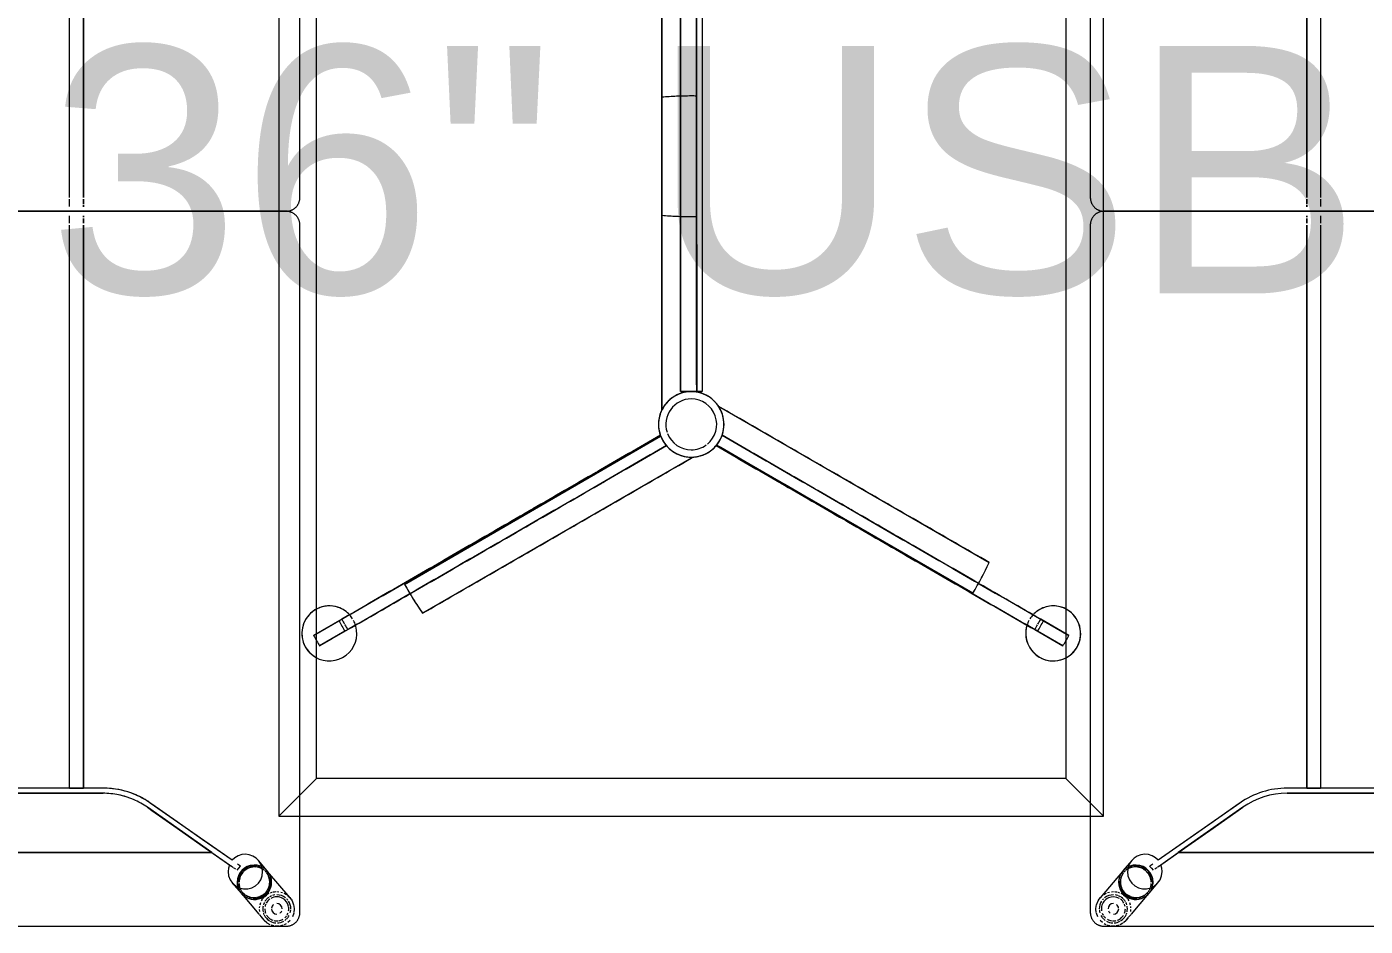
# Model space of a CAD drawing. Header units: inches. Extents: x -2349 to 1043, y -456 to 2193.
# Drawn here: x 674.63 to 723.31, y -105.16 to -72.46 of the extents above; entities that cross this region are included whole.
import ezdxf

# ---------------------------------------------------------------- set-up
doc = ezdxf.new("R2010")
doc.units = ezdxf.units.IN
doc.header["$MEASUREMENT"] = 0
doc.layers.add('A-ANNO-NOTE', color=131, linetype='Continuous', lineweight=30)
doc.layers.add('I-FURN', color=30, linetype='Continuous', lineweight=9)
doc.styles.add('Swis721 Lt BT', font='swissl.ttf', dxfattribs={"height": 9})

# ---------------------------------------------------------------- blocks, each defined once
blk = doc.blocks.new('HighTower_Tombolo_2SeatSofa - HT3620-V63-7TH FLOOR POWER _ SIGNAL')
at = {"layer": 'I-FURN'}
for p, q in [((0, 4.748), (0, -13.252)), ((0, -13.252), (0, 4.748)), ((20.978, 4.81), (20.978, -6.592)), ((21.166, 4.81), (21.166, -6.592)), ((21.166, -6.592), (21.166, 4.81)), ((23.317, -10.552), (23.317, 4.81)), ((23.317, 4.81), (23.317, -10.552)), ((26, -13.252), (26, 4.748)), ((20.978, 3.875), (20.978, -5.379)), ((-20.978, -5.379), (-0.5, -5.379)), ((-20.978, -5.379), (-0.5, -5.379)), ((-0.437, -5.379), (-0.168, -5.379)), ((-0.437, -5.379), (-0.168, -5.379)), ((0.168, -5.379), (0.438, -5.379)), ((0.168, -5.379), (0.438, -5.379)), ((0.5, -5.379), (20.978, -5.379)), ((0.5, -5.379), (20.978, -5.379)), ((20.978, -5.379), (20.978, -5.879)), ((20.978, -5.879), (20.978, -5.379)), ((20.978, -5.379), (20.978, -5.879)), ((-0.5, -5.879), (-20.978, -5.879)), ((-20.978, -5.879), (-0.5, -5.879)), ((-0.262, -5.879), (-0.437, -5.879)), ((-0.437, -5.879), (-0.262, -5.879)), ((-0.165, -5.879), (-0.219, -5.879)), ((-0.219, -5.879), (-0.165, -5.879)), ((0.219, -5.879), (0.165, -5.879)), ((0.165, -5.879), (0.219, -5.879)), ((0.438, -5.879), (0.262, -5.879)), ((0.262, -5.879), (0.438, -5.879)), ((20.978, -5.879), (0.5, -5.879)), ((0.5, -5.879), (20.978, -5.879)), ((20.978, -5.879), (20.978, -6.592)), ((21.674, -8.205), (23.317, -10.552)), ((21.791, -8.372), (21.674, -8.205)), ((21.521, -8.313), (23.603, -11.286)), ((21.521, -8.313), (21.562, -8.372)), ((22.845, -10.203), (23.603, -11.286)), ((23.798, -11.238), (23.073, -10.203)), ((23.763, -11.188), (23.317, -10.552)), ((23.798, -11.238), (23.763, -11.188)), ((23.741, -11.484), (23.816, -11.591)), ((23.741, -11.484), (23.816, -11.591)), ((23.847, -11.308), (23.806, -11.249)), ((23.847, -11.308), (23.806, -11.25)), ((23.915, -11.406), (23.863, -11.331)), ((23.916, -11.406), (23.863, -11.331)), ((24.798, -11.615), (24.418, -11.292)), ((24.775, -11.67), (24.762, -11.658)), ((25.559, -12.259), (24.812, -11.626)), ((23.61, -12.246), (23.991, -12.568)), ((24.004, -12.58), (24.966, -13.394)), ((24.027, -12.525), (24.041, -12.536)), ((24.799, -12.641), (24.85, -12.552)), ((24.852, -12.551), (24.925, -12.465)), ((24.951, -12.44), (25.008, -12.396)), ((25.018, -12.39), (25.076, -12.356)), ((25.135, -12.33), (25.219, -12.304)), ((25.279, -12.294), (25.336, -12.289)), ((25.394, -12.289), (25.459, -12.296)), ((25.676, -12.358), (25.569, -12.267)), ((25.773, -12.441), (25.681, -12.362)), ((25.682, -12.376), (25.771, -12.439)), ((25.773, -12.441), (25.788, -12.453)), ((25.788, -12.453), (25.874, -12.547)), ((25.889, -12.568), (25.944, -12.668)), ((24.743, -12.984), (24.739, -12.915)), ((24.777, -13.124), (24.757, -13.059)), ((24.759, -12.749), (24.78, -12.685)), ((25.959, -12.703), (25.989, -12.808)), ((25.989, -13.046), (25.959, -13.149)), ((25.996, -12.851), (25.996, -13.003)), ((0, -13.252), (0, -13.272)), ((0, -13.258), (0, -13.252)), ((24.841, -13.252), (24.793, -13.163)), ((24.951, -13.382), (24.889, -13.318)), ((25.01, -13.429), (24.951, -13.382)), ((25.369, -13.546), (25.275, -13.538)), ((25.5, -13.535), (25.369, -13.546)), ((25.663, -13.479), (25.528, -13.529)), ((25.866, -13.313), (25.788, -13.395)), ((25.944, -13.185), (25.907, -13.254)), ((-25.5, -13.752), (-0.5, -13.752)), ((0.5, -13.752), (22, -13.752)), ((22, -13.752), (25.5, -13.752))]:
    blk.add_line(p, q, dxfattribs=at)
at = {"layer": 'I-FURN', "flags": 128}
for points in [[(21.562, -8.372), (22.205, -9.29), (22.845, -10.203)], [(23.073, -10.203), (22.434, -9.29), (21.791, -8.372)], [(24.014, -11.14), (23.886, -11.151), (23.763, -11.188)], [(24.014, -12.398), (24.165, -12.382), (24.307, -12.331), (24.432, -12.246), (24.533, -12.134), (24.604, -12.001), (24.64, -11.855), (24.64, -11.703), (24.604, -11.555), (24.533, -11.42), (24.432, -11.305), (24.307, -11.217), (24.165, -11.161), (24.014, -11.14)], [(23.603, -11.286), (23.508, -11.386), (23.438, -11.505), (23.396, -11.637), (23.383, -11.775), (23.402, -11.912), (23.45, -12.043), (23.526, -12.161), (23.626, -12.259), (23.744, -12.334), (23.876, -12.381), (24.014, -12.398)], [(23.82, -11.597), (23.886, -11.529), (23.962, -11.472)], [(24.74, -12.876), (24.743, -12.832), (24.754, -12.771)], [(-0.5, -13.752), (-0.48, -13.752), (-0.46, -13.751), (-0.44, -13.749), (-0.42, -13.746), (-0.401, -13.742), (-0.381, -13.738), (-0.362, -13.733), (-0.343, -13.727), (-0.324, -13.72), (-0.305, -13.713), (-0.287, -13.705), (-0.269, -13.696), (-0.252, -13.686), (-0.234, -13.676), (-0.218, -13.665), (-0.201, -13.653), (-0.186, -13.641), (-0.17, -13.628), (-0.156, -13.615), (-0.141, -13.601), (-0.128, -13.586), (-0.115, -13.571), (-0.102, -13.555), (-0.09, -13.539), (-0.079, -13.523), (-0.069, -13.506), (-0.059, -13.488), (-0.05, -13.47), (-0.042, -13.452), (-0.034, -13.434), (-0.027, -13.415), (-0.021, -13.396), (-0.016, -13.376), (-0.011, -13.357), (-0.007, -13.337), (-0.004, -13.318), (-0.002, -13.298), (-0.001, -13.278), (0, -13.258)], [(0, -13.272), (0.002, -13.292), (0.004, -13.312), (0.006, -13.332), (0.01, -13.352), (0.014, -13.371), (0.019, -13.391), (0.025, -13.41), (0.032, -13.429), (0.039, -13.447), (0.048, -13.465), (0.057, -13.483), (0.066, -13.501), (0.076, -13.518), (0.087, -13.535), (0.099, -13.551), (0.111, -13.567), (0.124, -13.582), (0.138, -13.597), (0.152, -13.611), (0.166, -13.625), (0.181, -13.638), (0.197, -13.65), (0.213, -13.662), (0.23, -13.673), (0.247, -13.684), (0.264, -13.693), (0.282, -13.702), (0.3, -13.711), (0.319, -13.718), (0.338, -13.725), (0.357, -13.731), (0.376, -13.737), (0.395, -13.741), (0.415, -13.745), (0.435, -13.748), (0.455, -13.75), (0.475, -13.752), (0.495, -13.752), (0.5, -13.752)], [(25.268, -13.537), (25.219, -13.526), (25.076, -13.47), (25.013, -13.431)], [(25.5, -13.752), (25.52, -13.752), (25.54, -13.751), (25.56, -13.749), (25.58, -13.746), (25.599, -13.742), (25.619, -13.738), (25.638, -13.733), (25.657, -13.727), (25.676, -13.72), (25.695, -13.713), (25.713, -13.705), (25.731, -13.696), (25.748, -13.686), (25.766, -13.676), (25.782, -13.665), (25.799, -13.653), (25.814, -13.641), (25.83, -13.628), (25.844, -13.615), (25.859, -13.601), (25.872, -13.586), (25.885, -13.571), (25.898, -13.555), (25.91, -13.539), (25.921, -13.523), (25.931, -13.506), (25.941, -13.488), (25.95, -13.47), (25.958, -13.452), (25.966, -13.434), (25.973, -13.415), (25.979, -13.396), (25.984, -13.376), (25.989, -13.357), (25.993, -13.337), (25.996, -13.318), (25.998, -13.298), (25.999, -13.278), (26, -13.258), (26, -13.252)]]:
    blk.add_lwpolyline(points, dxfattribs=at)
at = {"layer": 'I-FURN'}
for centre, radius, start, end in [((23.978, -6.592), 3, 180, 215), ((23.978, -6.592), 3, 180, 215), ((23.978, -6.592), 2.813, 180, 215), ((23.978, -6.592), 2.813, 180, 215), ((25.369, -12.914), 0.511, 147.8197, 158.4415), ((25.369, -12.914), 0.511, 147.8197, 158.4415), ((25.369, -12.914), 0.511, 135, 145.4765), ((25.369, -12.914), 0.511, 135, 145.4765), ((25.369, -12.914), 0.437, 118.4432, 144.2913), ((25.369, -12.914), 0.511, 121.419, 133.338), ((25.369, -12.914), 0.511, 121.419, 133.338), ((25.369, -12.914), 0.511, 106.5628, 117.6882), ((25.369, -12.914), 0.511, 106.5628, 117.6882), ((25.369, -12.914), 0.437, 101.1599, 112.5807), ((25.369, -12.914), 0.511, 91.6872, 101.7838), ((25.369, -12.914), 0.511, 91.6872, 101.7838), ((25.369, -12.914), 0.511, 77.7173, 90), ((25.369, -12.914), 0.511, 77.7173, 90), ((25.369, -12.914), 0.437, 69.2985, 90), ((25.369, -12.914), 0.511, 66.339, 73.7554), ((25.369, -12.914), 0.511, 66.339, 73.7554), ((25.369, -12.914), 0.511, 51.8789, 65.3738), ((25.369, -12.914), 0.511, 51.8789, 65.3738), ((25.369, -12.914), 0.437, 41.42, 58.7234), ((25.369, -12.914), 0.511, 30.7406, 51.3527), ((25.369, -12.914), 0.511, 30.7406, 51.3527), ((25.369, -12.914), 0.437, 19.4463, 40.8654), ((25.369, -12.914), 0.511, 180, 218.2517), ((25.369, -12.914), 0.511, 180, 218.2517), ((25.369, -12.914), 0.511, 161.8889, 171.901), ((25.369, -12.914), 0.511, 161.8889, 171.901), ((25.369, -12.914), 0.437, 150, 258.7947), ((25.369, -12.914), 0.193, 180, 270), ((25.369, -12.914), 0.193, 180, 270), ((25.369, -12.914), 0.193, 99.2798, 143.4137), ((25.369, -12.914), 0.193, 99.2798, 143.4137), ((25.369, -12.914), 0.193, 0.496, 90), ((25.369, -12.914), 0.193, 0.496, 90), ((25.369, -12.914), 0.193, 291.6596, 322.1145), ((25.369, -12.914), 0.193, 291.6596, 322.1145), ((25.369, -12.914), 0.437, 330, 351.0676), ((25.369, -12.914), 0.437, 355.4512, 14.298), ((25.369, -12.914), 0.511, 330.255, 343.9273), ((25.369, -12.914), 0.511, 330.255, 343.9273), ((25.369, -12.914), 0.511, 3.6321, 27.7535), ((25.369, -12.914), 0.511, 3.6321, 27.7535), ((25.369, -12.914), 0.511, 345.7021, 357.3359), ((25.369, -12.914), 0.511, 345.7021, 357.3359), ((25.369, -12.914), 0.511, 225, 231.2506), ((25.369, -12.914), 0.511, 225, 231.2506), ((25.369, -12.914), 0.511, 236.8586, 270), ((25.369, -12.914), 0.511, 236.8586, 270), ((25.369, -12.914), 0.437, 260.1687, 270), ((25.369, -12.914), 0.437, 270, 279.8313), ((25.369, -12.914), 0.511, 273.971, 286.2446), ((25.369, -12.914), 0.511, 273.971, 286.2446), ((25.369, -12.914), 0.437, 290.7015, 300.6094), ((25.369, -12.914), 0.511, 298.2328, 306.9686), ((25.369, -12.914), 0.511, 298.2328, 306.9686), ((25.369, -12.914), 0.437, 305.6778, 318.58), ((25.369, -12.914), 0.511, 309.3892, 315), ((25.369, -12.914), 0.511, 309.3892, 315), ((25.369, -12.914), 0.511, 317.8684, 325.019), ((25.369, -12.914), 0.511, 317.8684, 325.019)]:
    blk.add_arc(centre, radius, start, end, dxfattribs=at)
for centre, major_axis, start_param, end_param in [((24.408, -12.103), (0.404, 0.477), 1.480561, 2.449637), ((24.394, -12.092), (0.404, 0.477), 0.695163, 2.232166), ((24.408, -12.103), (0.404, 0.477), 0.695163, 1.480561), ((24.408, -12.103), (0.367, 0.433), 0.722406, 1.480561), ((24.394, -12.092), (0.367, 0.433), 0.695163, 1.413798), ((24.394, -12.092), (0.404, 0.477), 3.836755, 6.19295), ((24.408, -12.103), (0.404, 0.477), 3.836755, 6.19295), ((24.394, -12.092), (0.404, 0.477), 0.582454, 0.695163), ((24.408, -12.103), (0.404, 0.477), 0.6125, 0.695163), ((24.408, -12.103), (0.367, 0.433), 0.454816, 0.641636), ((24.394, -12.092), (0.367, 0.433), 0.364823, 0.607531), ((24.408, -12.103), (0.404, 0.477), 0.256958, 0.592434), ((24.394, -12.092), (0.404, 0.477), 0.248702, 0.563822), ((24.394, -12.092), (0.367, 0.433), 0.196129, 0.28241), ((24.408, -12.103), (0.367, 0.433), 0.20778, 0.308602), ((24.394, -12.092), (0.367, 0.433), 0.060122, 0.163522), ((24.408, -12.103), (0.367, 0.433), 0.071706, 0.169368), ((24.394, -12.092), (0.404, 0.477), 0.027133, 0.186687), ((24.408, -12.103), (0.404, 0.477), 0.025397, 0.191791), ((24.394, -12.092), (0.367, 0.433), 6.075279, 6.283185), ((24.408, -12.103), (0.367, 0.433), 6.19295, 6.283185), ((24.394, -12.092), (0.404, 0.477), 6.19295, 6.283185), ((24.408, -12.103), (0.404, 0.477), 6.19295, 6.283185), ((24.394, -12.092), (0.404, 0.477), 2.265959, 2.485436), ((24.394, -12.092), (0.367, 0.433), 1.540414, 2.403179), ((24.408, -12.103), (0.367, 0.433), 2.265959, 2.363785), ((24.408, -12.103), (0.367, 0.433), 1.483758, 2.243236), ((24.408, -12.103), (0.367, 0.433), 6.060343, 6.19295), ((24.394, -12.092), (0.367, 0.433), 5.27265, 6.018861), ((24.408, -12.103), (0.367, 0.433), 5.849031, 6.012944), ((24.408, -12.103), (0.367, 0.433), 5.596018, 5.765267), ((24.408, -12.103), (0.367, 0.433), 5.268702, 5.509528), ((24.394, -12.092), (0.404, 0.477), 2.518368, 2.759229), ((24.408, -12.103), (0.404, 0.477), 2.484905, 2.723643), ((24.394, -12.092), (0.367, 0.433), 2.455503, 2.70594), ((24.408, -12.103), (0.367, 0.433), 2.41868, 2.666781), ((24.394, -12.092), (0.404, 0.477), 2.815409, 2.911415), ((24.408, -12.103), (0.404, 0.477), 2.814615, 2.905839), ((24.394, -12.092), (0.367, 0.433), 2.725926, 2.975072), ((24.408, -12.103), (0.367, 0.433), 2.689306, 2.970107), ((24.394, -12.092), (0.404, 0.477), 2.964976, 3.051357), ((24.394, -12.092), (0.404, 0.477), 3.051357, 3.836755), ((24.408, -12.103), (0.404, 0.477), 3.051357, 3.141593), ((24.394, -12.092), (0.367, 0.433), 3.051357, 3.141593), ((24.408, -12.103), (0.367, 0.433), 3.051357, 3.141593), ((24.408, -12.103), (0.404, 0.477), 3.141593, 3.836755), ((24.394, -12.092), (0.367, 0.433), 3.221197, 3.836755), ((24.408, -12.103), (0.367, 0.433), 3.2205, 3.836755), ((24.394, -12.092), (0.367, 0.433), 3.836755, 3.937426), ((24.394, -12.092), (0.367, 0.433), 3.964505, 4.15168), ((24.408, -12.103), (0.367, 0.433), 3.964186, 4.16017), ((24.394, -12.092), (0.367, 0.433), 4.187627, 4.37431), ((24.408, -12.103), (0.367, 0.433), 4.185158, 4.3808), ((24.394, -12.092), (0.367, 0.433), 4.413199, 4.602026), ((24.408, -12.103), (0.367, 0.433), 4.407833, 4.604965), ((24.394, -12.092), (0.367, 0.433), 4.638594, 5.017915), ((24.408, -12.103), (0.367, 0.433), 4.629995, 5.026672), ((24.394, -12.092), (0.367, 0.433), 5.052216, 5.241076), ((24.408, -12.103), (0.367, 0.433), 5.049702, 5.247503), ((24.408, -12.103), (0.367, 0.433), 3.836755, 3.945362)]:
    blk.add_ellipse(centre, major_axis=major_axis, ratio=0.984702, start_param=start_param, end_param=end_param, dxfattribs=at)
blk = doc.blocks.new('HighTower_Tombolo_2SeatSofa - HT3620-V64-7TH FLOOR POWER _ SIGNAL')
at = {"layer": 'I-FURN'}
for p, q in [((-0.5, 13.752), (-25.5, 13.752)), ((22, 13.752), (0.5, 13.752)), ((25.5, 13.752), (22, 13.752)), ((0, 13.252), (0, 12.987)), ((0, 12.987), (0, 13.252)), ((24.966, 13.394), (24.004, 12.58)), ((24.793, 13.163), (24.841, 13.252)), ((24.889, 13.318), (24.951, 13.382)), ((24.951, 13.382), (25.01, 13.429)), ((25.275, 13.538), (25.369, 13.546)), ((25.369, 13.546), (25.5, 13.535)), ((25.528, 13.529), (25.663, 13.479)), ((25.788, 13.395), (25.866, 13.313)), ((25.907, 13.254), (25.944, 13.185)), ((25.959, 13.149), (25.989, 13.046)), ((26, -4.748), (26, 13.252)), ((0, 12.987), (0, -4.748)), ((0, -4.748), (0, 12.987)), ((24.739, 12.915), (24.743, 12.984)), ((24.743, 12.832), (24.74, 12.876)), ((24.754, 12.771), (24.743, 12.832)), ((24.757, 13.059), (24.777, 13.124)), ((24.78, 12.685), (24.759, 12.749)), ((25.944, 12.668), (25.889, 12.568)), ((25.989, 12.808), (25.959, 12.703)), ((25.996, 13.003), (25.996, 12.851)), ((23.991, 12.568), (23.61, 12.246)), ((24.041, 12.536), (24.027, 12.525)), ((24.85, 12.552), (24.799, 12.641)), ((24.812, 11.626), (25.559, 12.259)), ((24.925, 12.465), (24.852, 12.551)), ((25.008, 12.396), (24.951, 12.44)), ((25.076, 12.356), (25.018, 12.39)), ((25.219, 12.304), (25.135, 12.33)), ((25.336, 12.289), (25.279, 12.294)), ((25.459, 12.296), (25.394, 12.289)), ((25.569, 12.267), (25.676, 12.358)), ((25.681, 12.362), (25.773, 12.441)), ((25.771, 12.439), (25.682, 12.376)), ((25.788, 12.453), (25.773, 12.441)), ((25.874, 12.547), (25.788, 12.453)), ((23.603, 11.286), (21.521, 8.313)), ((23.603, 11.286), (22.845, 10.203)), ((23.073, 10.203), (23.798, 11.238)), ((23.816, 11.591), (23.741, 11.484)), ((23.816, 11.591), (23.741, 11.484)), ((23.763, 11.188), (23.798, 11.238)), ((23.806, 11.249), (23.847, 11.308)), ((23.806, 11.25), (23.847, 11.308)), ((23.863, 11.331), (23.915, 11.406)), ((23.863, 11.331), (23.916, 11.406)), ((24.418, 11.292), (24.798, 11.615)), ((24.762, 11.658), (24.775, 11.67)), ((23.317, 10.552), (23.763, 11.188)), ((23.317, 10.552), (21.674, 8.205)), ((23.317, -4.81), (23.317, 10.552)), ((23.317, 10.552), (23.317, -4.81)), ((22.845, 10.203), (22.205, 9.29)), ((22.434, 9.29), (23.073, 10.203)), ((22.205, 9.29), (21.562, 8.372)), ((21.791, 8.372), (22.434, 9.29)), ((21.562, 8.372), (21.521, 8.313)), ((21.674, 8.205), (21.791, 8.372)), ((20.978, 6.592), (20.978, -4.81)), ((20.978, 6.592), (20.978, 5.879)), ((21.166, -4.81), (21.166, 6.592)), ((21.166, 6.592), (21.166, -4.81)), ((-20.978, 5.879), (-0.5, 5.879)), ((-0.5, 5.879), (-20.978, 5.879)), ((-0.437, 5.879), (-0.262, 5.879)), ((-0.262, 5.879), (-0.437, 5.879)), ((-0.219, 5.879), (-0.165, 5.879)), ((-0.165, 5.879), (-0.219, 5.879)), ((0.165, 5.879), (0.219, 5.879)), ((0.219, 5.879), (0.165, 5.879)), ((0.262, 5.879), (0.438, 5.879)), ((0.438, 5.879), (0.262, 5.879)), ((0.5, 5.879), (20.978, 5.879)), ((20.978, 5.879), (0.5, 5.879)), ((20.978, 5.879), (20.978, 5.379)), ((20.978, 5.879), (20.978, 5.379)), ((20.978, 5.379), (20.978, 5.879)), ((-0.5, 5.379), (-20.978, 5.379)), ((-0.5, 5.379), (-20.978, 5.379)), ((-0.168, 5.379), (-0.437, 5.379)), ((-0.168, 5.379), (-0.437, 5.379)), ((0.438, 5.379), (0.168, 5.379)), ((0.438, 5.379), (0.168, 5.379)), ((20.978, 5.379), (0.5, 5.379)), ((20.978, 5.379), (0.5, 5.379)), ((20.978, 5.379), (20.978, -3.875))]:
    blk.add_line(p, q, dxfattribs=at)
at = {"layer": 'I-FURN', "flags": 128}
for points in [[(0, 13.252), (0, 13.272), (-0.002, 13.292), (-0.004, 13.312), (-0.006, 13.332), (-0.01, 13.352), (-0.014, 13.371), (-0.019, 13.391), (-0.025, 13.41), (-0.032, 13.429), (-0.039, 13.447), (-0.048, 13.465), (-0.057, 13.483), (-0.066, 13.501), (-0.076, 13.518), (-0.087, 13.535), (-0.099, 13.551), (-0.111, 13.567), (-0.124, 13.582), (-0.138, 13.597), (-0.152, 13.611), (-0.166, 13.625), (-0.181, 13.638), (-0.197, 13.65), (-0.213, 13.662), (-0.23, 13.673), (-0.247, 13.684), (-0.264, 13.693), (-0.282, 13.702), (-0.3, 13.711), (-0.319, 13.718), (-0.338, 13.725), (-0.357, 13.731), (-0.376, 13.737), (-0.395, 13.741), (-0.415, 13.745), (-0.435, 13.748), (-0.455, 13.75), (-0.475, 13.752), (-0.495, 13.752), (-0.5, 13.752)], [(0.5, 13.752), (0.48, 13.752), (0.46, 13.751), (0.44, 13.749), (0.42, 13.746), (0.401, 13.742), (0.381, 13.738), (0.362, 13.733), (0.343, 13.727), (0.324, 13.72), (0.305, 13.713), (0.287, 13.705), (0.269, 13.696), (0.252, 13.686), (0.234, 13.676), (0.218, 13.665), (0.201, 13.653), (0.186, 13.641), (0.17, 13.628), (0.156, 13.615), (0.141, 13.601), (0.128, 13.586), (0.115, 13.571), (0.102, 13.555), (0.09, 13.539), (0.079, 13.523), (0.069, 13.506), (0.059, 13.488), (0.05, 13.47), (0.042, 13.452), (0.034, 13.434), (0.027, 13.415), (0.021, 13.396), (0.016, 13.376), (0.011, 13.357), (0.007, 13.337), (0.004, 13.318), (0.002, 13.298), (0.001, 13.278), (0, 13.258), (0, 13.252)], [(26, 13.252), (26, 13.272), (25.998, 13.292), (25.996, 13.312), (25.994, 13.332), (25.99, 13.352), (25.986, 13.371), (25.981, 13.391), (25.975, 13.41), (25.968, 13.429), (25.961, 13.447), (25.952, 13.465), (25.943, 13.483), (25.934, 13.501), (25.924, 13.518), (25.913, 13.535), (25.901, 13.551), (25.889, 13.567), (25.876, 13.582), (25.862, 13.597), (25.848, 13.611), (25.834, 13.625), (25.819, 13.638), (25.803, 13.65), (25.787, 13.662), (25.77, 13.673), (25.753, 13.684), (25.736, 13.693), (25.718, 13.702), (25.7, 13.711), (25.681, 13.718), (25.662, 13.725), (25.643, 13.731), (25.624, 13.737), (25.605, 13.741), (25.585, 13.745), (25.565, 13.748), (25.545, 13.75), (25.525, 13.752), (25.505, 13.752), (25.5, 13.752)], [(25.013, 13.431), (25.076, 13.47), (25.219, 13.526), (25.268, 13.537)], [(24.014, 12.398), (23.876, 12.381), (23.744, 12.334), (23.626, 12.259), (23.526, 12.161), (23.45, 12.043), (23.402, 11.912), (23.383, 11.775), (23.396, 11.637), (23.438, 11.505), (23.508, 11.386), (23.603, 11.286)], [(24.014, 11.14), (24.165, 11.161), (24.307, 11.217), (24.432, 11.305), (24.533, 11.42), (24.604, 11.555), (24.64, 11.703), (24.64, 11.855), (24.604, 12.001), (24.533, 12.134), (24.432, 12.246), (24.307, 12.331), (24.165, 12.382), (24.014, 12.398)], [(23.962, 11.472), (23.886, 11.529), (23.82, 11.597)], [(23.763, 11.188), (23.886, 11.151), (24.014, 11.14)]]:
    blk.add_lwpolyline(points, dxfattribs=at)
at = {"layer": 'I-FURN'}
for centre, radius, start, end in [((25.369, 12.914), 0.511, 141.7483, 180), ((25.369, 12.914), 0.511, 141.7483, 180), ((25.369, 12.914), 0.437, 101.2053, 150), ((25.369, 12.914), 0.511, 128.7494, 135), ((25.369, 12.914), 0.511, 128.7494, 135), ((25.369, 12.914), 0.511, 90, 123.1414), ((25.369, 12.914), 0.511, 90, 123.1414), ((25.369, 12.914), 0.437, 90, 99.8313), ((25.369, 12.914), 0.437, 80.1687, 90), ((25.369, 12.914), 0.511, 73.7554, 86.029), ((25.369, 12.914), 0.511, 73.7554, 86.029), ((25.369, 12.914), 0.437, 59.3906, 69.2985), ((25.369, 12.914), 0.511, 53.0314, 61.7672), ((25.369, 12.914), 0.511, 53.0314, 61.7672), ((25.369, 12.914), 0.437, 41.42, 54.3222), ((25.369, 12.914), 0.511, 45, 50.6108), ((25.369, 12.914), 0.511, 45, 50.6108), ((25.369, 12.914), 0.511, 34.981, 42.1316), ((25.369, 12.914), 0.511, 34.981, 42.1316), ((25.369, 12.914), 0.511, 16.0727, 29.745), ((25.369, 12.914), 0.511, 16.0727, 29.745), ((25.369, 12.914), 0.511, 188.099, 198.1111), ((25.369, 12.914), 0.511, 188.099, 198.1111), ((25.369, 12.914), 0.511, 201.5585, 212.1803), ((25.369, 12.914), 0.511, 201.5585, 212.1803), ((25.369, 12.914), 0.437, 150, 210), ((25.369, 12.914), 0.437, 215.7087, 241.5568), ((25.369, 12.914), 0.193, 90, 180), ((25.369, 12.914), 0.193, 90, 180), ((25.369, 12.914), 0.193, 216.5863, 260.7202), ((25.369, 12.914), 0.193, 216.5863, 260.7202), ((25.369, 12.914), 0.193, 270, 359.504), ((25.369, 12.914), 0.193, 270, 359.504), ((25.369, 12.914), 0.193, 37.8855, 68.3404), ((25.369, 12.914), 0.193, 37.8855, 68.3404), ((25.369, 12.914), 0.437, 319.1346, 340.5537), ((25.369, 12.914), 0.437, 8.9324, 30), ((25.369, 12.914), 0.437, 345.702, 4.5488), ((25.369, 12.914), 0.511, 332.2465, 356.3679), ((25.369, 12.914), 0.511, 332.2465, 356.3679), ((25.369, 12.914), 0.511, 2.6641, 14.2979), ((25.369, 12.914), 0.511, 2.6641, 14.2979), ((25.369, 12.914), 0.511, 214.5235, 225), ((25.369, 12.914), 0.511, 214.5235, 225), ((25.369, 12.914), 0.511, 226.662, 238.581), ((25.369, 12.914), 0.511, 226.662, 238.581), ((25.369, 12.914), 0.511, 242.3118, 253.4372), ((25.369, 12.914), 0.511, 242.3118, 253.4372), ((25.369, 12.914), 0.437, 247.4193, 258.8401), ((25.369, 12.914), 0.511, 258.2162, 268.3128), ((25.369, 12.914), 0.511, 258.2162, 268.3128), ((25.369, 12.914), 0.437, 270, 290.7015), ((25.369, 12.914), 0.511, 270, 282.2827), ((25.369, 12.914), 0.511, 270, 282.2827), ((25.369, 12.914), 0.511, 286.2446, 293.661), ((25.369, 12.914), 0.511, 286.2446, 293.661), ((25.369, 12.914), 0.511, 294.6262, 308.1211), ((25.369, 12.914), 0.511, 294.6262, 308.1211), ((25.369, 12.914), 0.437, 301.2766, 318.58), ((25.369, 12.914), 0.511, 308.6473, 329.2594), ((25.369, 12.914), 0.511, 308.6473, 315), ((25.369, 12.914), 0.511, 315, 329.2594), ((23.978, 6.592), 3, 145, 180), ((23.978, 6.592), 3, 145, 156.6667), ((23.978, 6.592), 2.812, 145, 156.6667), ((23.978, 6.592), 2.812, 145, 156.6667), ((23.978, 6.592), 3, 156.6667, 180), ((23.978, 6.592), 2.812, 156.6667, 180), ((23.978, 6.592), 2.812, 156.6667, 168.3333), ((23.978, 6.592), 2.813, 168.3333, 180)]:
    blk.add_arc(centre, radius, start, end, dxfattribs=at)
for centre, major_axis, start_param, end_param in [((24.394, 12.092), (-0.404, 0.477), 5.588023, 6.373421), ((24.408, 12.103), (-0.404, 0.477), 5.588023, 6.283185), ((24.408, 12.103), (-0.367, 0.433), 5.588023, 6.204278), ((24.394, 12.092), (-0.404, 0.477), 3.231828, 5.588023), ((24.408, 12.103), (-0.404, 0.477), 3.231828, 5.588023), ((24.408, 12.103), (-0.367, 0.433), 5.479416, 5.588023), ((24.408, 12.103), (-0.367, 0.433), 5.264608, 5.460592), ((24.394, 12.092), (-0.404, 0.477), 0.656157, 0.875634), ((24.408, 12.103), (-0.404, 0.477), 0.691956, 0.875634), ((24.394, 12.092), (-0.404, 0.477), 0.382364, 0.623225), ((24.408, 12.103), (-0.404, 0.477), 0.41795, 0.656688), ((24.394, 12.092), (-0.367, 0.433), 0.435652, 0.686089), ((24.408, 12.103), (-0.367, 0.433), 0.474812, 0.722913), ((24.394, 12.092), (-0.404, 0.477), 0.230177, 0.326184), ((24.408, 12.103), (-0.404, 0.477), 0.235754, 0.326978), ((24.394, 12.092), (-0.367, 0.433), 0.166521, 0.415666), ((24.408, 12.103), (-0.367, 0.433), 0.171486, 0.452287), ((24.394, 12.092), (-0.404, 0.477), 0.090235, 0.176617), ((24.408, 12.103), (-0.404, 0.477), 0, 0.090235), ((24.394, 12.092), (-0.367, 0.433), 0, 0.090235), ((24.408, 12.103), (-0.367, 0.433), 0, 0.090235), ((24.394, 12.092), (-0.367, 0.433), 5.588023, 6.203581), ((24.394, 12.092), (-0.367, 0.433), 5.487352, 5.588023), ((24.394, 12.092), (-0.367, 0.433), 5.273098, 5.460273), ((24.394, 12.092), (-0.367, 0.433), 5.050468, 5.237151), ((24.408, 12.103), (-0.367, 0.433), 5.043978, 5.23962), ((24.394, 12.092), (-0.367, 0.433), 4.822752, 5.011579), ((24.408, 12.103), (-0.367, 0.433), 4.819813, 5.016945), ((24.394, 12.092), (-0.367, 0.433), 4.406863, 4.786184), ((24.408, 12.103), (-0.367, 0.433), 4.398106, 4.794783), ((24.394, 12.092), (-0.367, 0.433), 4.183702, 4.372562), ((24.408, 12.103), (-0.367, 0.433), 4.177275, 4.375076), ((24.408, 12.103), (-0.367, 0.433), 3.91525, 4.156076), ((24.394, 12.092), (-0.404, 0.477), 0.909427, 2.44643), ((24.408, 12.103), (-0.404, 0.477), 0.875634, 2.44643), ((24.394, 12.092), (-0.367, 0.433), 0.738413, 0.875634), ((24.394, 12.092), (-0.367, 0.433), 0.875634, 1.601178), ((24.408, 12.103), (-0.367, 0.433), 0.777808, 0.875634), ((24.408, 12.103), (-0.367, 0.433), 0.898356, 1.657835), ((24.408, 12.103), (-0.367, 0.433), 1.661032, 2.419186), ((24.394, 12.092), (-0.367, 0.433), 3.141593, 3.349499), ((24.408, 12.103), (-0.367, 0.433), 3.141593, 3.231828), ((24.408, 12.103), (-0.367, 0.433), 3.231828, 3.364435), ((24.394, 12.092), (-0.367, 0.433), 3.405917, 4.152128), ((24.408, 12.103), (-0.367, 0.433), 3.411834, 3.575747), ((24.408, 12.103), (-0.367, 0.433), 3.659511, 3.82876), ((24.394, 12.092), (-0.367, 0.433), 1.727795, 2.44643), ((24.394, 12.092), (-0.404, 0.477), 2.44643, 2.559139), ((24.408, 12.103), (-0.404, 0.477), 2.44643, 2.529093), ((24.408, 12.103), (-0.367, 0.433), 2.499957, 2.686776), ((24.394, 12.092), (-0.367, 0.433), 2.534061, 2.77677), ((24.408, 12.103), (-0.404, 0.477), 2.549159, 2.884635), ((24.394, 12.092), (-0.404, 0.477), 2.577771, 2.892891), ((24.408, 12.103), (-0.367, 0.433), 2.832991, 2.933813), ((24.394, 12.092), (-0.367, 0.433), 2.859182, 2.945464), ((24.394, 12.092), (-0.367, 0.433), 2.97807, 3.081471), ((24.408, 12.103), (-0.367, 0.433), 2.972225, 3.069886), ((24.394, 12.092), (-0.404, 0.477), 2.954906, 3.11446), ((24.408, 12.103), (-0.404, 0.477), 2.949802, 3.116195), ((24.394, 12.092), (-0.404, 0.477), 3.141593, 3.231828), ((24.408, 12.103), (-0.404, 0.477), 3.141593, 3.231828)]:
    blk.add_ellipse(centre, major_axis=major_axis, ratio=0.984702, start_param=start_param, end_param=end_param, dxfattribs=at)
blk = doc.blocks.new('HighTower_Spinal_MultiPurpose_Rectangle_SM - HighTower_Spinal_MultiPurpose_Rectangle_SM-V65-7TH FLOOR POWER _ SIGNAL')
at = {"layer": 'I-FURN'}
for p, q in [((29.439, 11.277), (-18.561, 11.277)), ((-17.187, 9.903), (-18.561, 11.277)), ((29.439, 11.277), (-18.561, 11.277)), ((-18.561, 11.277), (-18.561, -18.723)), ((-18.561, 11.277), (-18.561, -18.723)), ((-17.187, -17.349), (-17.187, 9.903)), ((-17.187, 9.903), (28.066, 9.903)), ((-12.368, 9.794), (-12.113, 9.353)), ((-11.397, 8.988), (-11.989, 10.013)), ((-12.101, 9.333), (-11.776, 8.769)), ((-10.137, 6.702), (-4.737, -2.61)), ((-5.541, -3.723), (-11.178, 6.047)), ((-4.737, -2.61), (-4.736, -2.611)), ((-3.781, -2.654), (-3.777, -2.656)), ((-3.777, -2.656), (7.584, -2.656)), ((3.295, -2.656), (14.656, -2.656)), ((-3.12, -3.328), (-3.12, -3.92)), ((-3.12, -3.92), (-3.12, -3.328)), ((-3.12, -3.328), (3.256, -3.328)), ((3.256, -3.328), (-3.12, -3.328)), ((3.256, -3.328), (7.623, -3.328)), ((7.623, -3.328), (3.256, -3.328)), ((7.623, -3.328), (13.999, -3.328)), ((13.999, -3.328), (7.623, -3.328)), ((-5.499, -3.795), (-5.541, -3.723)), ((-5.541, -3.723), (-5.499, -3.796)), ((-5.499, -3.796), (-5.499, -3.795)), ((7.63, -3.912), (-3.136, -3.92)), ((-3.12, -3.92), (-3.12, -4.117)), ((-3.12, -4.117), (-3.12, -3.92)), ((13.999, -4.117), (-3.12, -4.117)), ((13.999, -4.117), (-3.12, -4.117)), ((14.015, -3.92), (3.249, -3.912)), ((-10.446, -13.969), (-5.061, -4.647)), ((-3.654, -4.714), (-9.331, -14.558)), ((-5.061, -4.647), (-5.061, -4.647)), ((-3.657, -4.716), (-3.654, -4.714)), ((-11.776, -16.215), (-12.368, -17.24)), ((-11.989, -17.459), (-11.397, -16.434)), ((-17.187, -17.349), (-18.561, -18.723)), ((28.066, -17.349), (-17.187, -17.349)), ((-18.561, -18.723), (29.439, -18.723)), ((-18.561, -18.723), (29.439, -18.723))]:
    blk.add_line(p, q, dxfattribs=at)
at = {"layer": 'I-FURN', "flags": 128}
for points in [[(-11.835, 8.872), (-12.101, 9.333), (-12.368, 9.794)], [(-11.989, 10.013), (-11.723, 9.552), (-11.456, 9.091)], [(-12.368, -17.24), (-12.101, -16.779), (-11.835, -16.318)], [(-11.456, -16.536), (-11.723, -16.997), (-11.989, -17.459)]]:
    blk.add_lwpolyline(points, dxfattribs=at)
at = {"layer": 'I-FURN'}
for centre, radius, start, end in [((-11.912, 9.442), 1, 330, 150), ((-11.912, 9.442), 1, 345, 150), ((-11.912, 9.442), 1, 150, 285), ((-11.912, 9.442), 1, 150, 285), ((-4.311, -3.723), 15.736, 119.2051, 120.7981), ((-4.311, -3.723), 15.736, 120.0016, 120.7981), ((-4.311, -3.723), 15.736, 119.2051, 119.9973), ((-4.311, -3.723), 14.671, 119.1474, 120.856), ((-4.311, -3.723), 14.553, 120.0365, 120.863), ((-4.311, -3.723), 14.553, 119.1404, 119.961), ((-11.912, 9.442), 1, 315, 330), ((-11.912, 9.442), 1, 315, 330), ((-11.912, 9.442), 1, 330, 345), ((-11.912, 9.442), 1, 287.3226, 297.8222), ((-11.912, 9.442), 1, 287.3226, 297.8222), ((-11.912, 9.442), 1, 302.1786, 312.6782), ((-11.912, 9.442), 1, 302.1786, 312.6782), ((-4.311, -3.723), 11.942, 119.1994, 125.1015), ((-4.311, -3.723), 11.942, 122.1595, 125.1015), ((-4.311, -3.723), 11.942, 119.1994, 122.1505), ((-4.311, -3.723), 1.191, 110.965, 180), ((-4.311, -3.723), 1.191, 130.6033, 180), ((-4.311, -3.723), 1.191, 113.6375, 144), ((-4.311, -3.723), 0.925, 111.0876, 180), ((-4.311, -3.723), 1.191, 111.2611, 130.6033), ((-4.31, -3.722), 1.192, 63.4578, 110.9893), ((-4.31, -3.722), 1.192, 99.1499, 110.9782), ((-4.311, -3.723), 1.191, 72.4287, 107.3849), ((-4.311, -3.723), 1.191, 96.7572, 107.3205), ((-4.311, -3.723), 0.925, 0, 108), ((-4.31, -3.722), 1.192, 87.3217, 99.1069), ((-4.311, -3.723), 1.191, 93.5277, 95.7504), ((-4.311, -3.723), 1.191, 83.6472, 93.5277), ((-4.31, -3.722), 1.192, 75.4934, 87.2224), ((-4.311, -3.723), 1.191, 75.3079, 80.0872), ((-4.31, -3.722), 1.192, 63.6652, 75.3354), ((-4.311, -3.723), 1.191, 36, 71.432), ((-4.311, -3.723), 1.191, 37.0599, 66.9352), ((-4.311, -3.723), 1.191, 0, 63.425), ((15.189, -3.723), 11.942, 174.8747, 180), ((15.189, -3.723), 11.942, 174.8747, 177.4331), ((-4.311, -3.723), 11.942, 2.5669, 5.1253), ((-4.311, -3.723), 11.942, 0, 5.1253), ((-4.311, -3.723), 1.191, 144, 180), ((-4.311, -3.723), 1.191, 0, 36), ((-4.311, -3.723), 1.191, 0, 34.6949), ((15.189, -3.723), 11.942, 177.4373, 180), ((-4.311, -3.723), 11.942, 360, 2.5627), ((-4.311, -3.723), 1.191, 180, 183.5053), ((-4.311, -3.723), 1.191, 180, 215.1271), ((-4.311, -3.723), 1.191, 180, 188.5564), ((-4.311, -3.723), 1.191, 183.48, 230.9473), ((-4.311, -3.723), 1.191, 183.5189, 195.3474), ((-4.311, -3.723), 0.925, 180, 216), ((-4.311, -3.723), 0.925, 219.2232, 0), ((-4.311, -3.723), 1.191, 324.8182, 0), ((-4.311, -3.723), 1.191, 348.201, 360), ((-4.311, -3.723), 1.191, 350.4656, 0), ((15.189, -3.723), 11.942, 180, 180.3852), ((15.189, -3.723), 11.942, 180, 180.908), ((15.189, -3.723), 11.942, 180.6544, 180.908), ((-4.311, -3.723), 11.942, 359.092, 0), ((-4.311, -3.723), 11.942, 359.092, 359.3456), ((-4.311, -3.723), 11.942, 359.6148, 360), ((-4.311, -3.723), 1.191, 188.5564, 192.3492), ((-4.311, -3.723), 1.191, 195.3757, 207.2144), ((-4.311, -3.723), 1.191, 195.341, 200.7353), ((-4.311, -3.723), 1.191, 200.7353, 204.6983), ((-4.311, -3.723), 1.191, 207.2325, 219.0811), ((-4.311, -3.723), 1.191, 207.2072, 212.9403), ((-4.311, -3.723), 1.191, 212.9403, 217.0475), ((-4.311, -3.72), 1.191, 303.4581, 350.3242), ((-4.311, -3.72), 1.191, 315.1625, 326.7973), ((-4.311, -3.72), 1.191, 326.8859, 338.5607), ((-4.311, -3.723), 1.191, 327.0042, 329.8204), ((-4.311, -3.723), 1.191, 329.8204, 335.5541), ((-4.311, -3.723), 1.191, 335.5541, 343.0507), ((-4.311, -3.72), 1.191, 338.6062, 350.3241), ((-4.311, -3.723), 1.191, 343.0507, 346.3214), ((-4.311, -3.723), 1.191, 219.0893, 230.9462), ((-4.311, -3.723), 1.191, 219.0736, 225.1968), ((-4.311, -3.723), 1.191, 219.2232, 252), ((-4.311, -3.723), 1.191, 225.1968, 229.3967), ((-4.311, -3.723), 1.191, 230.9311, 279.2078), ((-4.311, -3.723), 1.191, 231.1294, 250.571), ((-4.311, -3.723), 1.191, 252, 322.8712), ((-4.311, -3.723), 1.191, 252.6795, 286.8022), ((-4.311, -3.723), 1.191, 279.2078, 303.3462), ((-4.311, -3.723), 1.191, 288.8227, 303.5793), ((-4.311, -3.72), 1.191, 303.4729, 315.0339), ((-4.311, -3.723), 1.191, 305.2855, 310.2643), ((-4.311, -3.723), 1.191, 310.2643, 315.2623), ((-4.311, -3.723), 1.191, 318.9641, 322.9109), ((-4.311, -3.723), 11.942, 239.087, 242.1139), ((-4.311, -3.723), 11.942, 239.087, 245.1408), ((-4.311, -3.723), 11.942, 242.122, 245.1408), ((-11.912, -16.888), 1, 75, 150), ((-11.912, -16.888), 1, 75, 135), ((-11.912, -16.888), 1, 62.1778, 72.6774), ((-11.912, -16.888), 1, 62.1778, 72.6774), ((-11.912, -16.888), 1, 47.3218, 57.8214), ((-11.912, -16.888), 1, 47.3218, 57.8214), ((-11.912, -16.888), 1, 150, 330), ((-11.912, -16.888), 1, 150, 255), ((-11.912, -16.888), 1, 149.1984, 150), ((-11.912, -16.888), 1, 135, 149.1984), ((-4.311, -3.723), 14.671, 239.144, 240.8526), ((-4.311, -3.723), 14.553, 239.137, 239.9577), ((-4.311, -3.723), 14.553, 240.0332, 240.8596), ((-11.912, -16.888), 1, 330, 45), ((-11.912, -16.888), 1, 30.8016, 45), ((-11.912, -16.888), 1, 30, 30.8016), ((-11.912, -16.888), 1, 0, 30), ((-11.912, -16.888), 1, 330, 0), ((-4.311, -3.723), 15.736, 239.2019, 239.9937), ((-4.311, -3.723), 15.736, 239.2019, 240.7949), ((-4.311, -3.723), 15.736, 239.9984, 240.7949), ((-11.912, -16.888), 1, 255, 330)]:
    blk.add_arc(centre, radius, start, end, dxfattribs=at)
for points in [[(-10.485, 6.534), (-10.935, 7.313), (-11.385, 8.092), (-11.835, 8.872)], [(-11.776, 8.769), (-11.346, 8.024), (-10.916, 7.279), (-10.485, 6.534)], [(-11.456, 9.091), (-11.006, 8.311), (-10.106, 6.753), (-8.757, 4.415), (-7.407, 2.077), (-6.057, -0.262), (-5.157, -1.821), (-4.707, -2.6)], [(-9.135, 4.196), (-9.58, 4.965), (-10.024, 5.735), (-10.469, 6.505)], [(-7.786, 1.858), (-8.236, 2.637), (-8.685, 3.416), (-9.135, 4.196)], [(-6.057, -0.262), (-6.499, 0.504), (-6.941, 1.27), (-7.383, 2.035)], [(-6.436, -0.481), (-6.886, 0.299), (-7.336, 1.078), (-7.786, 1.858)], [(-7.762, 1.817), (-7.32, 1.051), (-6.878, 0.285), (-6.436, -0.481)], [(-5.085, -2.819), (-5.536, -2.039), (-5.986, -1.26), (-6.436, -0.481)], [(-4.707, -2.6), (-5.153, -1.828), (-5.599, -1.055), (-6.045, -0.283)], [(-6.424, -0.501), (-5.977, -1.274), (-5.531, -2.047), (-5.085, -2.819)], [(-6.949, -1.282), (-6.479, -2.097), (-6.01, -2.91), (-5.541, -3.723)], [(3.249, -3.912), (3.979, -3.913), (4.709, -3.913), (5.439, -3.914)], [(5.439, -3.914), (6.17, -3.913), (6.9, -3.913), (7.63, -3.912)], [(5.439, -3.914), (5.606, -3.914), (5.773, -3.914), (5.94, -3.914)], [(5.94, -3.914), (6.838, -3.915), (7.735, -3.915), (8.632, -3.916)], [(-11.835, -16.318), (-11.385, -15.538), (-10.485, -13.98), (-9.135, -11.641), (-7.786, -9.303), (-6.436, -6.965), (-5.536, -5.406), (-5.085, -4.627)], [(-5.085, -4.627), (-5.531, -5.399), (-5.977, -6.172), (-6.424, -6.944)], [(-4.707, -4.846), (-5.157, -5.625), (-5.607, -6.405), (-6.057, -7.184)], [(-6.045, -7.163), (-5.599, -6.391), (-5.153, -5.618), (-4.707, -4.846)], [(-6.436, -6.965), (-6.878, -7.731), (-7.32, -8.497), (-7.762, -9.262)], [(-6.057, -7.184), (-6.507, -7.963), (-6.957, -8.743), (-7.407, -9.522)], [(-7.383, -9.481), (-6.941, -8.715), (-6.499, -7.95), (-6.057, -7.184)], [(-10.106, -14.198), (-10.556, -14.978), (-11.006, -15.757), (-11.456, -16.536)], [(-11.397, -16.434), (-10.967, -15.689), (-10.537, -14.943), (-10.106, -14.198)]]:
    blk.add_open_spline(points, degree=3, dxfattribs=at)
for points, knots in [([(-7.407, 2.076), (-7.845, 2.835), (-8.729, 4.367), (-10.059, 6.67), (-10.951, 8.216), (-11.397, 8.988)], [0.40355, 0.40355, 0.40355, 0.40355, 0.6, 0.8, 1, 1, 1, 1]), ([(-10.469, 6.505), (-10.458, 6.487), (-10.002, 5.697), (-9.108, 4.148), (-8.224, 2.617), (-7.786, 1.858)], [0.1954295, 0.1954295, 0.1954295, 0.1954295, 0.2, 0.4, 0.5964499, 0.5964499, 0.5964499, 0.5964499]), ([(-4.737, -2.61), (-5.186, -1.834), (-6.086, -0.283), (-7.436, 2.046), (-8.786, 4.374), (-9.686, 5.926), (-10.137, 6.702)], [0.0001356, 0.0001356, 0.0001356, 0.0001356, 0.25, 0.5, 0.75, 1, 1, 1, 1]), ([(-11.178, 6.047), (-10.708, 5.234), (-10.004, 4.013), (-9.065, 2.385), (-8.126, 0.757), (-7.419, -0.467), (-6.949, -1.282)], [0, 0, 0, 0, 0.25, 0.375, 0.5, 0.75, 0.75, 0.75, 0.75]), ([(3.295, -2.656), (2.831, -2.656), (1.421, -2.656), (-0.468, -2.656), (-2.361, -2.656), (-3.306, -2.656), (-3.777, -2.656)], [0.3774832, 0.3774832, 0.3774832, 0.3774832, 0.5, 0.75, 0.875, 0.9995765, 0.9995765, 0.9995765, 0.9995765]), ([(7.583, -2.656), (7.574, -2.656), (7.091, -2.656), (5.662, -2.656), (4.242, -2.656), (3.295, -2.656)], [0.6225168, 0.6225168, 0.6225168, 0.6225168, 0.625, 0.75, 1, 1, 1, 1]), ([(7.584, -2.656), (6.637, -2.656), (5.217, -2.656), (3.788, -2.656), (3.305, -2.656), (3.295, -2.656)], [0, 0, 0, 0, 0.25, 0.375, 0.3774832, 0.3774832, 0.3774832, 0.3774832]), ([(14.656, -2.656), (14.184, -2.656), (13.239, -2.656), (11.347, -2.656), (9.458, -2.656), (8.047, -2.656), (7.583, -2.656)], [0.0004235, 0.0004235, 0.0004235, 0.0004235, 0.125, 0.25, 0.5, 0.6225168, 0.6225168, 0.6225168, 0.6225168]), ([(-3.136, -3.92), (-2.239, -3.919), (-0.445, -3.918), (2.247, -3.916), (4.208, -3.915), (5.272, -3.914), (5.439, -3.914)], [0.0000007, 0.0000007, 0.0000007, 0.0000007, 0.25, 0.5, 0.75, 0.7965373, 0.7965373, 0.7965373, 0.7965373]), ([(8.632, -3.916), (9.529, -3.917), (11.324, -3.918), (13.118, -3.919), (14.015, -3.92)], [0.5, 0.5, 0.5, 0.5, 0.75, 0.9999993, 0.9999993, 0.9999993, 0.9999993]), ([(-5.061, -4.647), (-5.51, -5.424), (-6.407, -6.977), (-7.753, -9.308), (-9.099, -11.638), (-9.997, -13.192), (-10.446, -13.969)], [0.0000133, 0.0000133, 0.0000133, 0.0000133, 0.25, 0.5, 0.75, 1, 1, 1, 1]), ([(-9.331, -14.558), (-8.858, -13.739), (-8.149, -12.509), (-7.204, -10.87), (-6.258, -9.23), (-5.311, -7.587), (-4.365, -5.947), (-3.892, -5.127), (-3.656, -4.717)], [0, 0, 0, 0, 0.25, 0.375, 0.5, 0.75, 0.875, 1, 1, 1, 1]), ([(-7.786, -9.303), (-8.224, -10.062), (-9.108, -11.594), (-10.438, -13.897), (-11.33, -15.443), (-11.776, -16.215)], [0.4035501, 0.4035501, 0.4035501, 0.4035501, 0.6, 0.8, 1, 1, 1, 1]), ([(-10.09, -14.169), (-10.079, -14.151), (-9.623, -13.361), (-8.729, -11.812), (-7.845, -10.281), (-7.407, -9.522)], [0.1954383, 0.1954383, 0.1954383, 0.1954383, 0.2, 0.4, 0.59645, 0.59645, 0.59645, 0.59645]), ([(-7.407, -9.522), (-7.857, -10.302), (-8.751, -11.851), (-9.645, -13.4), (-10.09, -14.169)], [0.4, 0.4, 0.4, 0.4, 0.6, 0.7975042, 0.7975042, 0.7975042, 0.7975042])]:
    blk.add_open_spline(points, degree=3, knots=knots, dxfattribs=at)

msp = doc.modelspace()

# ---------------------------------------------------------------- block references
at = {"layer": 'I-FURN'}
for name, p, rotation in [('HighTower_Tombolo_2SeatSofa - HT3620-V64-7TH FLOOR POWER _ SIGNAL', (670.813, -79.164), 270.0000000000002), ('HighTower_Spinal_MultiPurpose_Rectangle_SM - HighTower_Spinal_MultiPurpose_Rectangle_SM-V65-7TH FLOOR POWER _ SIGNAL', (695.078, -82.603), 90.00000000000006), ('HighTower_Tombolo_2SeatSofa - HT3620-V63-7TH FLOOR POWER _ SIGNAL', (727.068, -79.164), 270)]:
    msp.add_blockref(name, p, dxfattribs=dict(at, rotation=rotation))

# ---------------------------------------------------------------- texts
at = {"layer": 'A-ANNO-NOTE', "lineweight": 9, "insert": (675.401, -73.152), "char_height": 9, "width": 55.146, "attachment_point": 1, "style": 'Swis721 Lt BT'}
msp.add_mtext('36" USB', dxfattribs=at)

doc.saveas('drawing.dxf')
